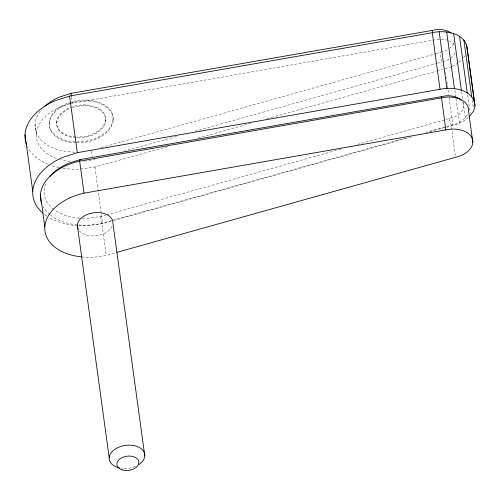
<?xml version="1.0" encoding="UTF-8"?>
<svg xmlns="http://www.w3.org/2000/svg" width="500" height="500" viewBox="0 0 500 500"><rect width="100%" height="100%" fill="white"/><g stroke="black" fill="none" stroke-linecap="round" stroke-linejoin="round"><path stroke-width="0.38" stroke-dasharray="2.5 1.88" d="M463.55 57.888L465.15 55.5M458.95 62.362L461.662 60.019M429.6 131.881C442.337 127.075 457.663 126.856 468.331 117.562M452.244 66.331L457.863 63.3M69.513 103.906L60.963 106.638A46.369 29.869 -7.8 0 0 57.812 158.863M70.225 103.675L438.7 39.162A18.019 11.606 -7.8 0 1 447.556 40.25M436.456 53.5L445.012 50.906A18.019 11.606 -7.8 0 0 448.837 48.844M442.906 61.638L446.337 60.544A18.019 11.606 -7.8 0 0 450.156 58.481M445.144 68.737L451.619 66.669M357.569 144.425L454.087 117.15A18.019 11.606 -7.8 0 0 462.394 101.838M101.169 147.6L435.7 53.706M93.469 159.769L94.975 159.344M123.537 151.325L176.912 136.344M194.956 131.281L437.019 63.344M437.775 63.131L441.531 62.075L440.213 52.444M63.019 168.281A57.787 37.225 -7.8 0 0 80.169 169.088L94.919 167.031L169.319 146.15M197.881 138.131L251.238 123.156M267.025 118.725L436.125 71.269M436.875 71.056L442.887 69.369M82.369 218.337A46.369 29.869 -7.8 0 0 88.369 218.269L100.469 216.581L105.731 215.106M106.487 214.894L342.537 148.644M111.619 220.562L101.85 223.3A50.631 32.612 -7.8 0 1 50.519 215.125M112.369 220.35L407.619 137.481M425.65 132.425L451.194 125.256A22.275 14.35 -7.8 0 0 467.956 112.912M78.487 225.688A57.787 37.225 -7.8 0 0 87.919 225.694L102.669 223.637L110.938 221.319M113.944 220.475L411.562 136.944M81.669 256.913A50.631 32.612 -7.8 0 0 106.244 255.344L116.006 252.606M84.394 161.137L92.719 159.975M449.288 118.688L451.194 125.256L455.581 157.3M100.469 216.581L101.85 223.3L106.244 255.344M472.238 100.206L473.288 107.856M467.675 95.037L470.188 113.394M461.737 91.6L462.788 99.25M463.206 102.312L465.619 119.906M454.869 90.381L455.919 98.031M456.019 98.794L459.375 123.275M445.669 72.562L445.875 74.094M446.294 77.15L446.506 78.681M446.925 81.737L447.344 84.8M447.45 85.562L448.706 94.744M449.125 97.806L452.9 125.344M113.05 119.225A32.156 20.712 -7.8 0 1 64.031 139.913A32.156 20.712 -7.8 0 1 66.213 103.7A32.156 20.712 -7.8 0 1 113.05 119.225L113.175 120.131M105.581 119.631L105.7 120.531M94.919 167.031L102.669 223.637M91.5 151.081L92.212 156.269M71.55 97.062L72.362 102.994M56.619 122.263L56.737 123.169M49.144 122.669L49.269 123.569M35.025 124.356L36.344 133.994M49.913 214.644A50.631 32.612 -7.8 0 1 43.131 206.656M74.794 152.125A46.369 29.869 -7.8 0 1 41.588 109.544M70.188 161.438A46.369 29.869 -7.8 0 1 60.581 159.694M79.4 218.175A46.369 29.869 -7.8 0 1 54.344 209.869M53.719 209.406A46.369 29.869 -7.8 0 1 45.831 183.412M71.237 102.863A32.156 20.712 -7.8 0 1 113.069 117.413A32.156 20.712 -7.8 0 1 76.938 142.825M76.181 142.812A32.156 20.712 -7.8 0 1 49.375 126.287A32.156 20.712 -7.8 0 1 70.519 103.081M72.406 107.662A24.631 15.869 -7.8 0 1 105.556 121.775A24.631 15.869 -7.8 0 1 67.35 136.106A24.631 15.869 -7.8 0 1 69.819 108.637M70.325 107.475A24.631 15.869 -7.8 0 1 105.375 116.869A24.631 15.869 -7.8 0 1 76.594 136.988M75.888 136.95A24.631 15.869 -7.8 0 1 56.819 125.025A24.631 15.869 -7.8 0 1 69.694 107.737M453.787 43.344A18.019 11.606 -7.8 0 1 449.931 48.038M455.106 52.981A18.019 11.606 -7.8 0 1 451.256 57.675M448.837 40.725A18.019 11.606 -7.8 0 1 453.856 44.181M112.144 226.337A17.906 11.538 -7.8 0 1 96.762 235.669A17.906 11.538 -7.8 0 1 79.369 230.9M135.281 466.431A17.906 11.538 -7.8 0 1 121.713 468.325M59.125 167.575A57.787 37.225 -7.8 0 1 51.756 165.6M48.119 164.262A57.787 37.225 -7.8 0 1 27.469 146.831M77.713 225.644A57.787 37.225 -7.8 0 1 48.575 217.244M46.65 216.012A57.787 37.225 -7.8 0 1 43.537 213.688"/><path stroke-width="0.75" d="M26.369 144.225A57.787 37.225 -7.8 0 1 55.675 100.519L69.575 96.075L432.269 32.694C445.2 29.719 466.15 33 467.244 49.3L475 105.906L473.706 110.919L469.419 116.625M461.15 100.294A18.019 11.606 -7.8 0 0 446.45 95.769L80.119 159.6L79.638 161.106A50.631 32.612 -7.8 0 0 41.631 203.344M451.031 33.119A18.019 11.606 -7.8 0 0 437.375 29.525L71.044 93.356L59.644 97.006A46.369 29.869 -7.8 0 0 44.569 106.456M475 105.906C473.906 89.612 452.95 86.325 440.025 89.3L77.325 152.681L63.431 157.125A57.787 37.225 -7.8 0 0 42.956 213.2M80.119 159.6L68.713 163.244A46.369 29.869 -7.8 0 0 50.15 176.388M116.756 252.394L455.581 157.3A22.275 14.35 -7.8 0 0 472.306 138.713A22.275 14.35 -7.8 0 0 445.806 129.931L84.025 193.15A50.631 32.612 -7.8 0 0 44.794 227.463A50.631 32.612 -7.8 0 0 81.669 256.913M466.55 44.4L474.3 101.006M463.9 39.944L471.656 96.55M459.494 36.231L467.25 92.837M472.837 142.425L468.444 110.375A22.275 14.35 -7.8 0 0 441.419 97.888L79.638 161.106L84.025 193.15M453.619 33.512L461.369 90.119M446.675 31.981L454.431 88.588M439.144 31.738L446.9 88.344M432.281 30.231L432.587 32.456M445.806 129.931L441.356 96.475M432.269 32.694L440.025 89.3M144.787 455.869L112.931 223.287A17.906 11.538 -7.8 0 0 92.581 212.975A17.906 11.538 -7.8 0 0 78.269 229.312M71.044 93.356L71.45 96.325M69.575 96.075L77.325 152.681M77.337 225.206L109.194 457.788M40.431 194.913L44.819 226.956M25 134.606L32.756 191.213M119.537 467.95A17.906 11.538 -7.8 0 1 111.931 451.838A17.906 11.538 -7.8 0 1 138.381 447.006A17.906 11.538 -7.8 0 1 139.081 464.381M122 469.806A11.069 7.131 -7.8 0 0 138.875 462.688A11.069 7.131 -7.8 0 0 122.75 457.344A11.069 7.131 -7.8 0 0 122 469.806"/></g></svg>
